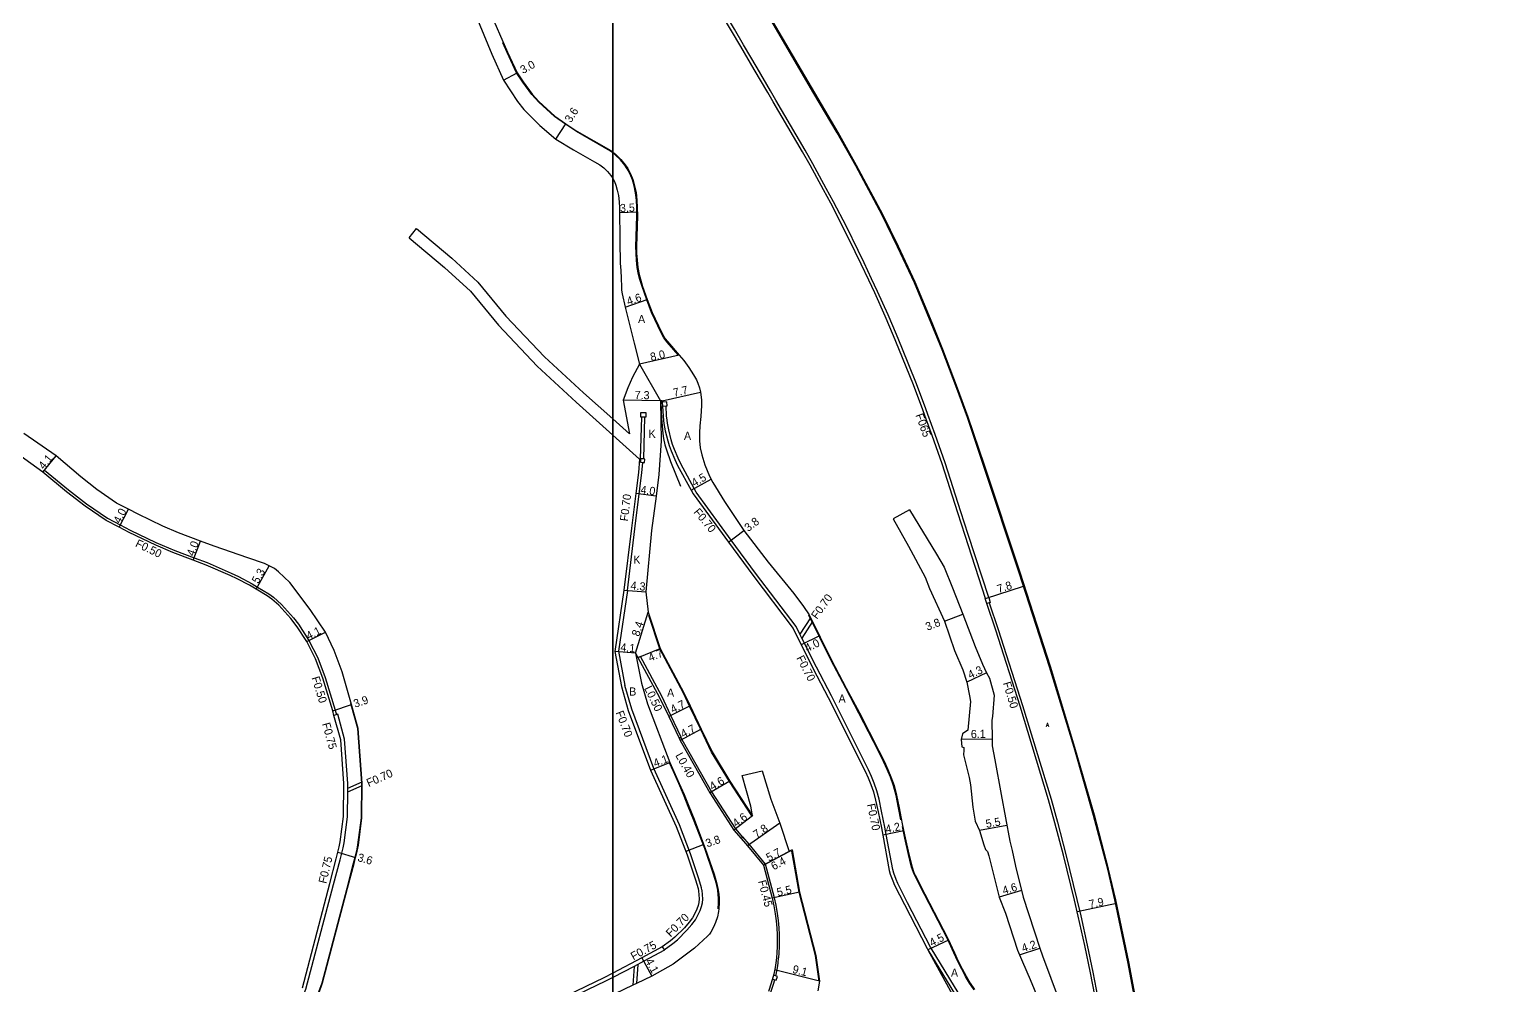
# Model space of a CAD drawing. Header units: metres. Extents: x -16000 to -12000, y -93000 to -90000.
# Drawn here: x -12914.6 to -12628.1, y -92030.7 to -91842.8 of the extents above; entities that cross this region are included whole.
import ezdxf

# ---------------------------------------------------------------- set-up
doc = ezdxf.new("R2010")
doc.units = ezdxf.units.M
doc.header["$LTSCALE"] = 2.5
for name, color, linetype in [('側溝・桝', 7, 'Continuous'), ('図郭', 7, 'Continuous'), ('幅員', 7, 'Continuous'), ('歩道・分離帯・安全施設', 7, 'Continuous'), ('舗装', 7, 'Continuous'), ('道路', 7, 'Continuous')]:
    doc.layers.add(name, color=color, linetype=linetype)
doc.styles.get("Standard").update_dxf_attribs({"font": ''})
doc.styles.add('YOKO_DECO', font='txt.shx', dxfattribs={"bigfont": 'extfont.shx'})
doc.styles.get('Standard').set_extended_font_data('@MS PGothic')

msp = doc.modelspace()

# ---------------------------------------------------------------- linework, layer by layer
at = {"layer": '側溝・桝'}
for points in [[(-12726.17, -91954.38), (-12730.17, -91941.99), (-12731.62, -91937.55), (-12734.74, -91927.96), (-12736.69, -91922.35), (-12738.12, -91918.42), (-12738.51, -91917.32), (-12740.37, -91912.4), (-12743.23, -91905.28), (-12744.28, -91902.74), (-12745.94, -91898.86), (-12747.98, -91894.28), (-12749.17, -91891.78), (-12750.64, -91888.64), (-12751.81, -91886.23), (-12754.12, -91881.54), (-12756.64, -91876.64), (-12758.06, -91874.02), (-12760.68, -91869.19), (-12762.22, -91866.5), (-12767.95, -91856.69), (-12769, -91854.89), (-12771.66, -91850.37), (-12774.32, -91845.86), (-12776.12, -91842.75), (-12778.73, -91838.35)], [(-12728.51, -92038.01), (-12737.5, -92023.28), (-12737.61, -92023.05), (-12742.09, -92014.4), (-12744.03, -92010.58), (-12744.37, -92009.79), (-12744.82, -92008.52), (-12745.02, -92007.84), (-12746.28, -92000.96), (-12746.57, -91999.53), (-12747.2, -91996.38), (-12747.69, -91994.03), (-12748.11, -91992.36), (-12748.64, -91990.89), (-12749.2, -91989.54), (-12749.79, -91988.22), (-12757.06, -91973.72), (-12760.02, -91968.07), (-12762.86, -91962.35), (-12763.23, -91961.62), (-12763.98, -91960.11), (-12771.94, -91949.59), (-12776.73, -91943.1), (-12783.64, -91933.67), (-12784.01, -91932.99), (-12786.65, -91928.15), (-12787.17, -91927.03), (-12787.87, -91925.33), (-12788.24, -91924.32), (-12788.52, -91923.44), (-12789.02, -91921.48), (-12789.28, -91920.13), (-12789.34, -91919.56), (-12789.43, -91918.68), (-12789.54, -91916.77)], [(-12794.53, -91927.14), (-12794.3, -91919)], [(-12793.91, -91927.18), (-12793.68, -91919)], [(-12911.94, -91929.76), (-12911.62, -91929.37), (-12906.93, -91933.27), (-12903.39, -91936), (-12899.27, -91938.84), (-12896.74, -91940.14), (-12894.78, -91941.15), (-12889.72, -91943.59), (-12885.99, -91945.18), (-12882.21, -91946.6), (-12879.69, -91947.54), (-12874.96, -91949.61), (-12873.52, -91950.26), (-12870.8, -91951.72), (-12869.78, -91952.34), (-12867.58, -91953.66), (-12866.61, -91954.33), (-12865.05, -91955.75), (-12862.72, -91958.37), (-12861.75, -91959.64), (-12859.67, -91962.81), (-12857.94, -91966.23), (-12856.49, -91970.08), (-12854.52, -91976.51), (-12854.27, -91977.41)], [(-12797.12, -91953.02), (-12795.65, -91940.88), (-12794.79, -91934.05), (-12794.27, -91929.9), (-12794.12, -91927.86)], [(-12794.78, -91927.25), (-12794.54, -91927.27)], [(-12726.05, -91955.45), (-12724.33, -91960.68), (-12719.5, -91975.61), (-12713.93, -91993.99), (-12712.68, -91998.5), (-12711.01, -92004.87), (-12708.84, -92013.73), (-12708.1, -92016.9), (-12706.84, -92022.66), (-12705.7, -92028.02), (-12704.38, -92034.77)], [(-12761.14, -91958.4), (-12763.23, -91961.62)], [(-12760.78, -91959.13), (-12762.86, -91962.35)], [(-12786.99, -91982.02), (-12786.63, -91981.85), (-12786.54, -91981.8), (-12788.57, -91977.55), (-12790.38, -91973.8), (-12794.58, -91966), (-12795.04, -91966.19)], [(-12789.9, -92023.6), (-12788.21, -92022.37), (-12787.32, -92021.63), (-12785.43, -92019.77), (-12784.48, -92018.63), (-12783.78, -92017.73), (-12783.27, -92016.82), (-12782.84, -92015.9), (-12782.55, -92015.07), (-12782.41, -92014.38), (-12782.34, -92013.63), (-12782.38, -92012.76), (-12782.45, -92011.96), (-12782.48, -92011.8), (-12782.57, -92011.41), (-12783.08, -92009.67), (-12784.75, -92004.72), (-12786.92, -91999.08), (-12791.96, -91988), (-12796.29, -91976.34), (-12797.63, -91971.71)], [(-12876.19, -92072.21), (-12875.08, -92067.08), (-12874.67, -92065.45), (-12872.99, -92059.89), (-12872.21, -92057.83), (-12870.42, -92053.66), (-12870.22, -92053.27), (-12869.25, -92051.51), (-12866.39, -92046.74), (-12865.16, -92044), (-12860.27, -92031.34), (-12854.83, -92010.79), (-12853.57, -92005.93), (-12852.98, -92003.57), (-12852.78, -92002.58), (-12852.11, -91997.49), (-12852.06, -91992.6), (-12852.05, -91991.83), (-12852.04, -91990.93), (-12852.68, -91982.23), (-12854.03, -91977.34), (-12854.76, -91977.54)], [(-12786.63, -91981.85), (-12786.42, -91982.27), (-12783.68, -91987.12), (-12780.63, -91992.58), (-12775.92, -91999.84), (-12774.51, -92001.46)], [(-12852.06, -91992.6), (-12849.2, -91991.34)], [(-12852.05, -91991.83), (-12849.21, -91990.58)], [(-12768.01, -92028.72), (-12767.94, -92028.48), (-12767.67, -92027.13), (-12767.51, -92026.22), (-12767.42, -92025.2), (-12767.41, -92025.18), (-12767.35, -92024.2), (-12767.28, -92023), (-12767.26, -92021.88), (-12767.28, -92020.56), (-12767.35, -92019.3), (-12767.48, -92017.85), (-12767.68, -92016.47), (-12767.94, -92014.85), (-12768.25, -92013.36), (-12769.99, -92006.78), (-12773.21, -92002.88), (-12774.47, -92001.43), (-12774.51, -92001.46), (-12774.81, -92001.72)], [(-12790.27, -92023), (-12789.87, -92023.65), (-12793.92, -92025.86), (-12795.83, -92026.85), (-12800, -92029.02)], [(-12738.12, -92023.61), (-12729.09, -92038.4)], [(-12795.83, -92026.85), (-12796.06, -92030.56)], [(-12795.11, -92026.47), (-12795.34, -92030.22)], [(-12800, -92029.02), (-12801.45, -92029.77), (-12808.62, -92033.26), (-12813.79, -92035.92), (-12818.25, -92038.49), (-12821.01, -92040.7), (-12822.25, -92041.94), (-12826.02, -92046.74)], [(-12794.94, -92061.31), (-12791.16, -92057.32), (-12781.78, -92047.87), (-12780.71, -92046.74), (-12774.38, -92040.59), (-12773.45, -92039.57), (-12772.65, -92038.6), (-12771.71, -92037.36), (-12770.89, -92035.99), (-12769.75, -92033.74), (-12768.96, -92031.95), (-12768.41, -92030.32), (-12768.18, -92029.5)]]:
    msp.add_lwpolyline(points, dxfattribs=at)
for points in [[(-12794.48, -91918.05), (-12793.51, -91918.05), (-12793.51, -91919), (-12793.68, -91919), (-12794.3, -91919), (-12794.48, -91919)], [(-12790.27, -91916.02), (-12790.23, -91916.81), (-12789.54, -91916.77), (-12789.34, -91916.76), (-12789.38, -91915.97)], [(-12794.53, -91927.14), (-12794.54, -91927.27), (-12794.57, -91927.83), (-12794.12, -91927.86), (-12793.78, -91927.89), (-12793.73, -91927.19), (-12793.91, -91927.18)], [(-12726.84, -91954.6), (-12726.17, -91954.38), (-12725.85, -91955.38), (-12726.52, -91955.6)], [(-12768.45, -92028.6), (-12768.66, -92029.37), (-12767.89, -92029.59), (-12767.68, -92028.82)]]:
    msp.add_lwpolyline(points, close=True, dxfattribs=at)
at = {"layer": '側溝・桝', "flags": 128}
msp.add_lwpolyline([(-12797.12, -91953.02), (-12798.89, -91964.96), (-12797.63, -91971.71)], dxfattribs=at)
at = {"layer": '図郭'}
for points in [[(-13600, -92400), (-12800, -92400), (-12800, -91800), (-13600, -91800)], [(-12800, -92400), (-12000, -92400), (-12000, -91800), (-12800, -91800)]]:
    msp.add_lwpolyline(points, close=True, dxfattribs=at)
at = {"layer": '幅員'}
for points in [[(-12821.45, -91852.75), (-12818.81, -91851.31)], [(-12811.16, -91864.35), (-12809.21, -91861.32)], [(-12795.18, -91878.69), (-12798.68, -91878.83)], [(-12797.59, -91897.34), (-12793.23, -91895.87)], [(-12786.96, -91906.81), (-12794.76, -91908.59)], [(-12790.29, -91915.74), (-12782.77, -91914.09)], [(-12790.65, -91915.76), (-12797.95, -91915.61)], [(-12911.94, -91929.76), (-12909.35, -91926.58)], [(-12784.62, -91933.33), (-12780.69, -91931.14)], [(-12791.51, -91934.46), (-12795.48, -91933.96)], [(-12896.97, -91940.58), (-12895.14, -91937.03)], [(-12882.39, -91947.06), (-12880.98, -91943.32)], [(-12777.3, -91943.51), (-12774.28, -91941.21)], [(-12870.04, -91952.77), (-12867.46, -91948.14)], [(-12797.81, -91952.93), (-12793.53, -91953.31)], [(-12795.51, -91965.32), (-12793.06, -91957.28)], [(-12734.82, -91959.03), (-12731.28, -91957.66)], [(-12860.1, -91963.06), (-12856.44, -91961.21)], [(-12759.39, -91961.92), (-12762.97, -91963.7)], [(-12795.51, -91965.32), (-12799.6, -91964.97)], [(-12795.04, -91966.19), (-12790.69, -91964.41)], [(-12855, -91976.65), (-12851.3, -91975.44)], [(-12784.81, -91975.68), (-12789.02, -91977.77)], [(-12782.62, -91980.26), (-12786.78, -91982.46)], [(-12792.6, -91988.29), (-12788.77, -91986.83)], [(-12777, -91990.46), (-12780.97, -91992.78)], [(-12772.57, -91997.31), (-12776.24, -92000.08)], [(-12767.16, -91998.7), (-12773.55, -92003.17)], [(-12742.85, -92000.25), (-12746.96, -92001.09)], [(-12782.13, -92002.91), (-12785.68, -92004.27)], [(-12764.75, -92003.98), (-12770.4, -92006.99)], [(-12853.98, -92004.45), (-12850.52, -92005.44)], [(-12770.4, -92006.99), (-12765.37, -92004.31)], [(-12763.32, -92012.27), (-12768.69, -92013.45)], [(-12734.04, -92021.72), (-12738.12, -92023.61)], [(-12720.1, -92024.58), (-12716.11, -92023.28)], [(-12794.28, -92025.2), (-12792.33, -92028.81)]]:
    msp.add_lwpolyline(points, dxfattribs=at)
at = {"layer": '幅員', "flags": 128}
for points in [[(-12726.77, -91954.58), (-12719.33, -91952.17)], [(-12726.58, -91969.16), (-12730.46, -91971.02)], [(-12725.49, -91982.19), (-12731.59, -91982.3)], [(-12722.59, -91999.2), (-12728, -92000.18)], [(-12719.7, -92011.98), (-12724.11, -92013.28)], [(-12708.8, -92016.09), (-12701.07, -92014.47)], [(-12759.38, -92029.73), (-12768.21, -92027.52)]]:
    msp.add_lwpolyline(points, dxfattribs=at)
at = {"layer": '歩道・分離帯・安全施設'}
for points in [[(-12692.45, -92061.25), (-12693.88, -92052.66), (-12696.56, -92037.09), (-12698.65, -92025.95), (-12701.22, -92013.76), (-12702.63, -92007.74), (-12705.42, -91997.17), (-12709.23, -91983.84), (-12714.05, -91967.97), (-12720.02, -91949.47), (-12727, -91928.39), (-12730.2, -91918.97), (-12732.28, -91913.27), (-12735.17, -91905.65), (-12737.28, -91900.43), (-12740.62, -91892.48), (-12743.91, -91885.44), (-12746.97, -91879.19), (-12752.12, -91869.51), (-12755.75, -91863.02), (-12760.34, -91855.29), (-12774.33, -91831.33)], [(-12800.45, -91866.69), (-12807.15, -91862.86), (-12809.27, -91861.4), (-12811.42, -91859.93), (-12814.54, -91857.1), (-12815.92, -91855.56), (-12817.68, -91853.14), (-12818.9, -91851.36), (-12820.75, -91847.34), (-12821.59, -91845.45)], [(-12800, -91867.03), (-12800.45, -91866.69)], [(-12787.15, -91906.74), (-12789.3, -91904.25), (-12789.76, -91903.65), (-12790.01, -91903.27), (-12790.5, -91902.4), (-12792.38, -91898.43), (-12793.32, -91895.9), (-12794.24, -91893.3), (-12794.66, -91891.92), (-12794.92, -91890.95), (-12795.19, -91889.6), (-12795.34, -91888.11), (-12795.42, -91886.73), (-12795.46, -91885.45), (-12795.39, -91883.51), (-12795.31, -91881.42), (-12795.27, -91879.45), (-12795.28, -91877.76), (-12795.35, -91876.36), (-12795.52, -91874.87), (-12795.82, -91873.55), (-12796.15, -91872.33), (-12796.59, -91871.21), (-12797.15, -91870.19), (-12797.65, -91869.44), (-12798.51, -91868.43), (-12799.51, -91867.41), (-12800, -91867.03)], [(-12790.55, -91915.9), (-12790.52, -91917.82), (-12790.45, -91919.2), (-12790.32, -91920.66), (-12790.17, -91922.16), (-12790.03, -91923.13), (-12789.75, -91924.41), (-12789.47, -91925.4), (-12788.68, -91927.66), (-12786.72, -91932.51)], [(-12772.7, -91997.29), (-12777.09, -91990.52), (-12780.58, -91984.78), (-12782.71, -91980.31), (-12784.9, -91975.73), (-12786.12, -91973.18), (-12790.78, -91964.45), (-12792.89, -91957.9)], [(-12743.4, -91998.06), (-12743.87, -91995.7), (-12744.37, -91993.27), (-12744.86, -91991.37), (-12745.47, -91989.66), (-12746.08, -91988.2), (-12746.8, -91986.58), (-12747.84, -91984.56), (-12751.66, -91977.1), (-12754.23, -91972.23), (-12757.17, -91966.61), (-12761.52, -91957.87)], [(-12850.08, -91980.15), (-12851.39, -91975.46), (-12851.46, -91975.23)], [(-12857.08, -92030.07), (-12852.17, -92011.48), (-12850.91, -92006.61), (-12850.61, -92005.41), (-12850.3, -92004.18), (-12850.06, -92003.01), (-12849.36, -91997.68), (-12849.29, -91990.84), (-12850.08, -91980.15)], [(-12779.27, -92015.52), (-12779.22, -92014.36), (-12779.21, -92013.44), (-12779.27, -92012.76), (-12779.38, -92011.87), (-12779.66, -92010.64), (-12780.22, -92008.77), (-12781.93, -92003.7), (-12784.13, -91997.98), (-12785.18, -91995.43), (-12786.1, -91993.12), (-12787.03, -91990.95), (-12788.08, -91988.59), (-12788.86, -91986.87)], [(-12729.05, -92031.48), (-12729.91, -92030.17), (-12730.71, -92028.83), (-12731.46, -92027.37), (-12732.25, -92025.9), (-12732.99, -92024.22), (-12734.29, -92021.42), (-12738.8, -92012.71), (-12740.68, -92009), (-12740.93, -92008.43), (-12741.3, -92007.37), (-12741.46, -92006.85), (-12741.95, -92004.85), (-12742.66, -92001.65), (-12743.13, -91999.39)], [(-12759.48, -92029.73), (-12760.21, -92024.75), (-12763.42, -92012.29), (-12764.81, -92004.23)], [(-12857.86, -92032.16), (-12857.08, -92030.07)]]:
    msp.add_lwpolyline(points, dxfattribs=at)
at = {"layer": '舗装'}
for points in [[(-12794.76, -91908.59), (-12790.65, -91915.76)], [(-12797.81, -91952.93), (-12793.53, -91953.31)]]:
    msp.add_lwpolyline(points, dxfattribs=at)
at = {"layer": '道路'}
for points in [[(-12835.46, -91800), (-12835.15, -91803.06), (-12834.28, -91808.68), (-12833.13, -91815.03), (-12830.22, -91824.53), (-12828.76, -91828.53), (-12828.2, -91829.82), (-12825.16, -91836.85), (-12824.3, -91839.02), (-12820.66, -91847.3), (-12818.81, -91851.31), (-12817.6, -91853.08), (-12815.84, -91855.5), (-12814.55, -91856.96), (-12811.36, -91859.85), (-12809.21, -91861.32), (-12807.09, -91862.78), (-12800.39, -91866.61)], [(-12696.72, -92037.12), (-12698.82, -92025.98), (-12701.38, -92013.8), (-12702.8, -92007.78), (-12705.59, -91997.21), (-12709.39, -91983.89), (-12714.21, -91968.02), (-12720.18, -91949.52), (-12727.16, -91928.45), (-12730.36, -91919.02), (-12732.44, -91913.33), (-12735.33, -91905.71), (-12737.44, -91900.5), (-12740.77, -91892.55), (-12744.06, -91885.52), (-12747.12, -91879.26), (-12752.27, -91869.59), (-12755.9, -91863.11), (-12760.49, -91855.38), (-12774.48, -91831.41)], [(-12826.9, -91840.06), (-12823.77, -91847.64), (-12821.45, -91852.75), (-12818.73, -91856.93), (-12817.47, -91858.51), (-12814.35, -91861.7), (-12811.16, -91864.35), (-12807.7, -91866.44), (-12803.57, -91868.8), (-12802.52, -91869.39), (-12801.77, -91869.96), (-12801.03, -91870.72), (-12800.37, -91871.49), (-12800.06, -91871.96), (-12800, -91872.06)], [(-12704.86, -92034.86), (-12706.19, -92028.12), (-12707.32, -92022.77), (-12708.58, -92017.01), (-12709.32, -92013.85), (-12711.49, -92004.99), (-12713.15, -91998.63), (-12714.41, -91994.13), (-12719.98, -91975.75), (-12724.8, -91960.83), (-12726.52, -91955.59), (-12726.84, -91954.6), (-12726.77, -91954.58), (-12730.77, -91942.19), (-12732.23, -91937.74), (-12735.34, -91928.16), (-12737.29, -91922.56), (-12738.71, -91918.63), (-12739.11, -91917.54), (-12740.96, -91912.63), (-12743.81, -91905.52), (-12744.86, -91902.99), (-12746.52, -91899.11), (-12748.56, -91894.55), (-12749.74, -91892.04), (-12751.21, -91888.91), (-12752.38, -91886.51), (-12754.69, -91881.83), (-12757.2, -91876.93), (-12758.62, -91874.32), (-12761.23, -91869.49), (-12762.77, -91866.82), (-12768.5, -91857.01), (-12769.54, -91855.21), (-12772.2, -91850.69), (-12774.87, -91846.18), (-12776.67, -91843.07), (-12779.27, -91838.67)], [(-12800.39, -91866.61), (-12800, -91866.91)], [(-12800, -91866.91), (-12799.44, -91867.33), (-12798.44, -91868.36), (-12797.57, -91869.38), (-12797.06, -91870.14), (-12796.5, -91871.16), (-12796.05, -91872.3), (-12795.73, -91873.53), (-12795.42, -91874.86), (-12795.25, -91876.35), (-12795.18, -91877.76), (-12795.17, -91879.45), (-12795.21, -91881.42), (-12795.29, -91883.51), (-12795.36, -91885.45), (-12795.32, -91886.73), (-12795.24, -91888.11), (-12795.09, -91889.59), (-12794.82, -91890.93), (-12794.57, -91891.89), (-12794.15, -91893.27), (-12793.23, -91895.87), (-12792.29, -91898.39), (-12790.45, -91902.27), (-12789.97, -91903.14), (-12789.7, -91903.57), (-12789.27, -91904.13), (-12786.96, -91906.81), (-12786.07, -91907.85), (-12785.05, -91909.22), (-12784.16, -91910.68), (-12783.59, -91911.66), (-12783.27, -91912.32), (-12782.97, -91913.19), (-12782.77, -91914.09), (-12782.6, -91915.54), (-12782.57, -91916.65), (-12782.68, -91918.87), (-12782.88, -91920.69), (-12782.98, -91922.02), (-12782.98, -91923.61), (-12782.83, -91925.01), (-12782.54, -91926.38), (-12781.92, -91928.35), (-12781.01, -91930.57), (-12780.33, -91931.78), (-12778.04, -91935.56), (-12774.28, -91941.21), (-12769.48, -91947.48), (-12764.46, -91953.62), (-12762.55, -91956.13), (-12761.43, -91957.83), (-12757.08, -91966.57), (-12754.14, -91972.18), (-12751.57, -91977.05), (-12747.75, -91984.51), (-12746.71, -91986.53), (-12745.98, -91988.16), (-12745.38, -91989.62), (-12744.76, -91991.34), (-12744.27, -91993.25), (-12743.77, -91995.68), (-12743.14, -91998.83), (-12742.57, -92001.63), (-12741.86, -92004.83), (-12741.36, -92006.82), (-12741.21, -92007.34), (-12740.84, -92008.39), (-12740.59, -92008.96), (-12738.71, -92012.67), (-12734.2, -92021.38), (-12732.9, -92024.18), (-12732.16, -92025.86), (-12731.38, -92027.33), (-12730.62, -92028.78), (-12729.83, -92030.12), (-12728.96, -92031.42)], [(-12800, -91872.06), (-12799.68, -91872.65), (-12799.38, -91873.4), (-12799.12, -91874.37), (-12798.88, -91875.45), (-12798.74, -91876.64), (-12798.68, -91877.85), (-12798.68, -91878.83), (-12798.67, -91880.11), (-12798.59, -91882.26), (-12798.59, -91883.92), (-12798.6, -91885.89), (-12798.55, -91887.25), (-12798.52, -91888.7), (-12798.45, -91890.17), (-12798.38, -91891.65), (-12798.32, -91893.34), (-12798.26, -91894), (-12798.16, -91894.77), (-12797.59, -91897.34), (-12795.79, -91904.44), (-12794.76, -91908.59), (-12796.15, -91911.08), (-12797.03, -91913.21), (-12797.95, -91915.61), (-12796.71, -91922.22)], [(-12840.01, -91883.71), (-12838.57, -91881.91)], [(-12840.01, -91883.71), (-12833.08, -91889.55), (-12827.93, -91894.24), (-12822.42, -91900.91), (-12814.85, -91908.93), (-12807.17, -91916), (-12800, -91922.51)], [(-12838.57, -91881.91), (-12831.64, -91887.74), (-12826.49, -91892.43), (-12820.98, -91899.1), (-12813.41, -91907.12), (-12805.74, -91914.19), (-12800, -91919.29)], [(-12790.29, -91915.74), (-12790.65, -91915.76), (-12790.51, -91923.61), (-12790.98, -91930.22), (-12791.51, -91934.46), (-12792.37, -91941.24), (-12793.53, -91953.31), (-12793.06, -91957.28), (-12790.69, -91964.41), (-12786.03, -91973.14), (-12784.81, -91975.68), (-12782.62, -91980.26), (-12780.49, -91984.73), (-12777, -91990.46), (-12772.57, -91997.31)], [(-12790.29, -91915.74), (-12790.27, -91916.02), (-12790.23, -91916.81)], [(-12790.23, -91916.81), (-12790.13, -91918.74), (-12790.04, -91919.63), (-12789.97, -91920.24), (-12789.71, -91921.63), (-12789.19, -91923.63), (-12788.9, -91924.54), (-12788.52, -91925.58), (-12787.81, -91927.31), (-12787.27, -91928.46), (-12784.62, -91933.33), (-12784.23, -91934.04), (-12777.3, -91943.51), (-12772.5, -91950), (-12764.58, -91960.48), (-12760.64, -91968.38), (-12757.68, -91974.04), (-12750.42, -91988.52), (-12749.85, -91989.82), (-12749.3, -91991.14), (-12748.78, -91992.57), (-12748.37, -91994.19), (-12747.89, -91996.52), (-12747.25, -91999.67), (-12746.96, -92001.09), (-12745.71, -92008.01), (-12745.49, -92008.74), (-12745.02, -92010.05), (-12744.66, -92010.87), (-12742.71, -92014.72), (-12738.24, -92023.36), (-12738.12, -92023.61), (-12731.87, -92035.06)], [(-12800, -91919.29), (-12796.71, -91922.22)], [(-12849.98, -91980.13), (-12851.3, -91975.44), (-12853.17, -91968.98), (-12854.73, -91964.82), (-12856.44, -91961.21), (-12859.46, -91956.75), (-12863.43, -91951.45), (-12865.63, -91949.37), (-12866.42, -91948.72), (-12867.46, -91948.14), (-12868.4, -91947.69), (-12871.7, -91946.57), (-12878.31, -91944.32), (-12880.98, -91943.32), (-12885.32, -91941.69), (-12888.36, -91940.36), (-12893.21, -91938.02), (-12895.14, -91937.03), (-12897.47, -91935.83), (-12901.33, -91933.17), (-12904.49, -91930.71), (-12909.35, -91926.58), (-12915.65, -91922.17)], [(-12800, -91922.51), (-12794.78, -91927.25)], [(-12860.97, -92031.07), (-12855.55, -92010.6), (-12854.3, -92005.75), (-12853.72, -92003.4), (-12853.51, -92002.42), (-12852.86, -91997.44), (-12852.79, -91990.95), (-12853.42, -91982.36), (-12854.76, -91977.54), (-12855, -91976.65), (-12856.97, -91970.24), (-12858.4, -91966.43), (-12860.1, -91963.06), (-12862.01, -91960.15), (-12863.25, -91958.54), (-12865.6, -91955.89), (-12866.97, -91954.69), (-12867.85, -91954.08), (-12870.04, -91952.77), (-12871.38, -91951.95), (-12873.75, -91950.7), (-12875.17, -91950.07), (-12879.88, -91948.01), (-12882.39, -91947.06), (-12886.43, -91945.55), (-12889.74, -91944.13), (-12895, -91941.6), (-12896.97, -91940.58), (-12899.53, -91939.27), (-12903.62, -91936.45), (-12907.3, -91933.61), (-12911.94, -91929.76), (-12918.53, -91925)], [(-12794.78, -91927.25), (-12794.96, -91929.83), (-12795.48, -91933.96), (-12796.34, -91940.8), (-12797.81, -91952.93)], [(-12741.75, -91937.18), (-12736.42, -91945.85), (-12734.93, -91948.46), (-12733.26, -91952.52), (-12731.28, -91957.66), (-12728.81, -91964.03), (-12727.38, -91967.49)], [(-12744.9, -91938.92), (-12741.9, -91944.33)], [(-12741.9, -91944.33), (-12738.67, -91950.42), (-12737.8, -91952.65), (-12734.82, -91959.03), (-12732.87, -91964.8), (-12731.27, -91968.57)], [(-12795.51, -91965.32), (-12790.83, -91974.01), (-12789.02, -91977.77), (-12786.99, -91982.02), (-12786.78, -91982.46), (-12784.02, -91987.32), (-12780.97, -91992.78), (-12776.24, -92000.08), (-12774.81, -92001.72), (-12773.55, -92003.17), (-12770.4, -92006.99), (-12768.69, -92013.45), (-12768.39, -92014.93), (-12768.12, -92016.54), (-12767.93, -92017.91), (-12767.8, -92019.33), (-12767.73, -92020.58), (-12767.72, -92021.88), (-12767.73, -92022.98), (-12767.8, -92024.17), (-12767.86, -92025.14), (-12767.86, -92025.15), (-12767.96, -92026.16), (-12768.11, -92027.05), (-12768.38, -92028.37), (-12768.89, -92030.17), (-12769.43, -92031.77)], [(-12731.27, -91968.57), (-12730.46, -91971.02), (-12729.93, -91973.72), (-12729.77, -91974.79), (-12730.24, -91980.45), (-12731.29, -91981.17), (-12731.59, -91982.3), (-12731.43, -91983.71), (-12731.07, -91983.89), (-12731.05, -91984.41), (-12731.1, -91985.28), (-12729.99, -91989.74), (-12729.76, -91991.21), (-12729.3, -91995.61), (-12728.84, -91998.3), (-12728, -92000.18), (-12727.13, -92002.99), (-12726.79, -92003.87), (-12726.4, -92004.29), (-12726.17, -92005.17), (-12724.11, -92013.28), (-12722.87, -92016.39)], [(-12727.38, -91967.49), (-12726.58, -91969.16), (-12726.04, -91970.27), (-12725.09, -91973.57), (-12725.42, -91977.77), (-12725.55, -91978.48), (-12725.49, -91982.19), (-12725.47, -91983.5), (-12724.98, -91986.3), (-12723.7, -91993.06), (-12722.03, -92002.27), (-12721.59, -92004.1), (-12720.9, -92007.15), (-12719.38, -92013.26)], [(-12798.31, -91971.87), (-12796.95, -91976.56), (-12792.6, -91988.29), (-12787.56, -91999.35), (-12785.41, -92004.96), (-12783.75, -92009.88), (-12783.24, -92011.58), (-12783.15, -92012.02), (-12783.08, -92012.8), (-12783.05, -92013.61), (-12783.1, -92014.28), (-12783.23, -92014.89), (-12783.49, -92015.64), (-12783.89, -92016.5), (-12784.36, -92017.35), (-12785.03, -92018.19), (-12785.94, -92019.3), (-12787.79, -92021.11), (-12788.64, -92021.82), (-12790.27, -92023), (-12794.28, -92025.2), (-12800, -92028.17)], [(-12794.34, -91971.23), (-12793.16, -91975.31), (-12788.77, -91986.83), (-12787.99, -91988.55), (-12786.94, -91990.91), (-12786.01, -91993.08), (-12785.09, -91995.4), (-12784.03, -91997.94), (-12781.83, -92003.67), (-12780.12, -92008.74), (-12779.57, -92010.62), (-12779.28, -92011.86), (-12779.17, -92012.75), (-12779.11, -92013.43), (-12779.12, -92014.36), (-12779.17, -92015.52), (-12779.22, -92016.09), (-12779.46, -92017.1), (-12779.81, -92018.22), (-12780.19, -92019.17), (-12780.73, -92020.14), (-12781.02, -92020.53), (-12781.41, -92020.93), (-12783.96, -92023.3), (-12788.13, -92026.4), (-12792.33, -92028.81), (-12795.34, -92030.22), (-12796.06, -92030.56), (-12799.62, -92032.23)], [(-12856.99, -92030.1), (-12852.07, -92011.51), (-12850.81, -92006.63), (-12850.52, -92005.44), (-12850.21, -92004.2), (-12849.96, -92003.03), (-12849.26, -91997.69), (-12849.19, -91990.84), (-12849.98, -91980.13)], [(-12774.58, -91989.38), (-12770.63, -91988.42)], [(-12772.57, -91997.31), (-12772.91, -91995.41), (-12774.58, -91989.38)], [(-12770.63, -91988.42), (-12768.95, -91993.98), (-12767.16, -91998.7)], [(-12767.16, -91998.7), (-12765.37, -92004.31), (-12764.75, -92003.98)], [(-12764.75, -92003.98), (-12763.32, -92012.27)], [(-12763.32, -92012.27), (-12760.12, -92024.73), (-12759.38, -92029.73), (-12759.7, -92031.69)], [(-12719.38, -92013.26), (-12716.11, -92023.28), (-12715.61, -92024.79), (-12712.31, -92033.55), (-12710.93, -92038.12), (-12709.95, -92045.08), (-12709.79, -92046.21), (-12709.73, -92046.74)], [(-12722.87, -92016.39), (-12720.49, -92023.67), (-12720.1, -92024.58), (-12719.5, -92025.99), (-12718, -92029.46), (-12716.47, -92033.24), (-12715.63, -92035.73), (-12714.66, -92039.37), (-12714.55, -92040.38), (-12713.91, -92045.63), (-12713.78, -92046.74)], [(-12800, -92028.17), (-12801.78, -92029.1), (-12808.95, -92032.59), (-12814.15, -92035.26), (-12818.67, -92037.87), (-12819.33, -92037.12), (-12822.09, -92039.57), (-12823.27, -92040.81), (-12827.73, -92046.49), (-12827.96, -92046.74)], [(-12857.76, -92032.2), (-12856.99, -92030.1)]]:
    msp.add_lwpolyline(points, dxfattribs=at)
at = {"layer": '道路', "flags": 128}
for points in [[(-12741.75, -91937.18), (-12744.9, -91938.92)], [(-12797.81, -91952.93), (-12799.6, -91964.97), (-12798.31, -91971.87)], [(-12795.51, -91965.32), (-12794.34, -91971.23)]]:
    msp.add_lwpolyline(points, dxfattribs=at)

# ---------------------------------------------------------------- texts
at = {"layer": '側溝・桝'}
for s, rotation, p in [('F065', 290, (-12740.58, -91918.57)), ('F0.70', 82.8336, (-12797.03, -91939.49)), ('F0.70', 309.6767, (-12784.24, -91937.68)), ('F0.50', 334.2255, (-12893.91, -91944.32)), ('F0.70', 54.0027, (-12759.88, -91958.78)), ('F0.70', 297.1447, (-12763.98, -91966.27)), ('F0.50', 287.0581, (-12859.18, -91970.16)), ('L0.50', 295.7009, (-12793.87, -91972.23)), ('F0.50', 287, (-12723.41, -91971.21)), ('F0.70', 291.1533, (-12799.46, -91977)), ('F0.75', 285.4514, (-12857.11, -91979.2)), ('L0.40', 299.1991, (-12787.77, -91985.4)), ('F0.70', 23.8422, (-12847.94, -91991.65)), ('F0.70', 281.6062, (-12750.08, -91995.05)), ('F0.75', 76.5326, (-12856.28, -92010.69)), ('F0.45', 284.7962, (-12771.48, -92010.14)), ('F0.70', 45.2198, (-12788.63, -92021.2)), ('F0.75', 28.7263, (-12795.94, -92025.71))]:
    msp.add_text(s, height=1.6, rotation=rotation, dxfattribs=at).set_placement(p)
at = {"layer": '幅員'}
for s, rotation, p in [('3.0', 28.6521, (-12817.64, -91851.58)), ('3.6', 57.3177, (-12808.22, -91861.25)), ('3.5', 2.3772, (-12798.55, -91878.7)), ('4.6', 18.6284, (-12796.96, -91897.02)), ('8.0', 12.893, (-12792.44, -91907.96)), ('7.3', 358.7982, (-12795.71, -91915.4)), ('7.7', 12.3737, (-12787.95, -91914.97)), ('4.1', 50.8581, (-12911.73, -91929.35)), ('4.0', 352.8361, (-12794.63, -91933.96)), ('4.5', 30.0828, (-12783.98, -91932.71)), ('4.0', 62.8169, (-12896.77, -91940)), ('3.8', 37.3912, (-12773.39, -91941.54)), ('4.0', 69.4452, (-12882.27, -91946.4)), ('5.3', 60.91, (-12869.62, -91951.8)), ('4.3', 354.9049, (-12796.55, -91952.8)), ('7.8', 18, (-12724.22, -91953.54)), ('4.1', 26.7905, (-12859.74, -91962.76)), ('8.4', 71.3059, (-12794.84, -91962.17)), ('3.8', 21.1203, (-12738.21, -91960.94)), ('4.1', 355.2147, (-12798.55, -91964.93)), ('4.0', 26.2081, (-12761.8, -91965.15)), ('4.7', 22.2821, (-12792.65, -91967.02)), ('4.3', 25.6389, (-12729.8, -91970.42)), ('3.9', 18.1714, (-12850.62, -91976.06)), ('4.7', 26.3806, (-12788.22, -91977.19)), ('4.7', 27.844, (-12786.16, -91982.02)), ('6.1', 1.0159, (-12729.66, -91982.02)), ('4.1', 21.3792, (-12791.67, -91987.75)), ('4.6', 30.2987, (-12780.42, -91992.34)), ('4.6', 37.0383, (-12775.74, -91999.58)), ('5.5', 10.2902, (-12726.6, -91999.67)), ('3.8', 19.1131, (-12781.45, -92003.5)), ('7.8', 34.9689, (-12771.72, -92001.77)), ('4.2', 11.9963, (-12746.27, -92000.72)), ('5.7', 28.0222, (-12769.35, -92006.31)), ('3.6', 344.1169, (-12850.25, -92006.13)), ('6.4', 28.0222, (-12768.39, -92008.02)), ('5.5', 12.4177, (-12767.59, -92013.11)), ('4.6', 16.4974, (-12723.22, -92012.76)), ('7.9', 12, (-12706.3, -92015.46)), ('4.5', 27.3924, (-12737.33, -92023.02)), ('4.2', 18.0995, (-12719.42, -92024.09)), ('4.1', 298.3403, (-12793.66, -92025.81)), ('9.1', 345.9366, (-12764.82, -92028.11))]:
    msp.add_text(s, height=1.6, rotation=rotation, dxfattribs=at).set_placement(p)
at = {"layer": '舗装'}
for s, p in [('A', (-12795.04, -91900.49)), ('K', (-12792.97, -91923.03)), ('A', (-12786.02, -91923.43)), ('K', (-12795.96, -91947.77)), ('B', (-12796.78, -91973.66)), ('A', (-12789.34, -91973.89)), ('A', (-12755.66, -91975.04)), ('A', (-12733.58, -92028.9))]:
    msp.add_text(s, height=1.6, dxfattribs=at).set_placement(p)
at = {"layer": '舗装', "style": 'YOKO_DECO'}
msp.add_text('A', height=0.75, dxfattribs=at).set_placement((-12714.93, -91979.77, 234.83))

doc.saveas('drawing.dxf')
